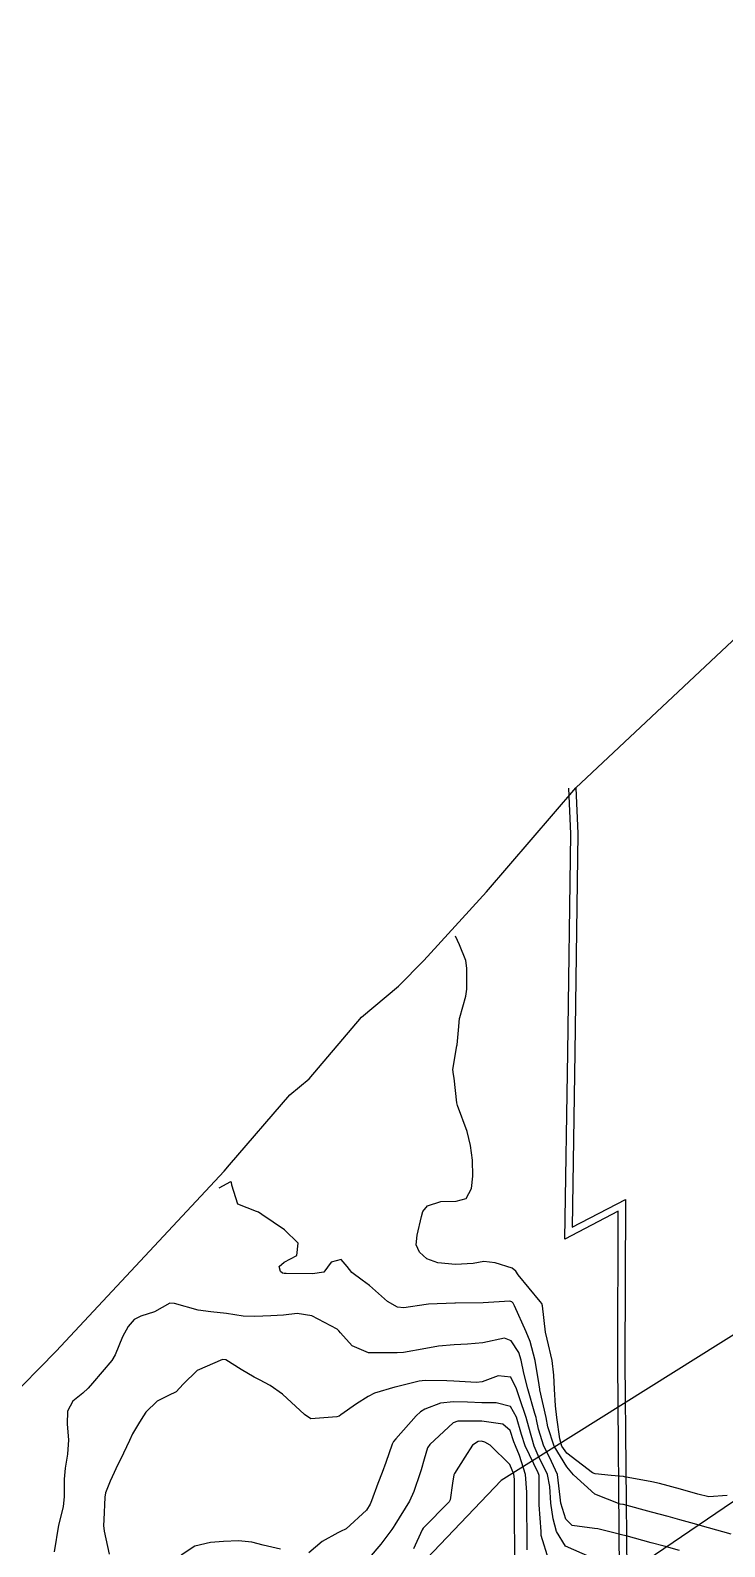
# Model space of a CAD drawing. Header units: metres. Extents: x 318500 to 325275, y 7408834 to 7428799.
# Drawn here: x 320542.4 to 320591.1, y 7414856.9 to 7414963.3 of the extents above; entities that cross this region are included whole.
import ezdxf

# ---------------------------------------------------------------- set-up
doc = ezdxf.new("R2010")
doc.units = ezdxf.units.M
doc.header["$MEASUREMENT"] = 0
for name, color, linetype in [('Area', 45, 'Continuous'), ('Curvas de Nivel 1m', 11, 'Continuous'), ('Curvas de Nivel 5m', 15, 'Continuous'), ('Hidrografia', 140, 'Continuous'), ('Pontes_Viadutos_Tubos', 190, 'Continuous'), ('Vias Primárias', 230, 'Continuous')]:
    doc.layers.add(name, color=color, linetype=linetype)

msp = doc.modelspace()

# ---------------------------------------------------------------- linework, layer by layer
at = {"layer": 'Area'}
msp.add_lwpolyline([(320523.38, 7414849.85), (320532.69, 7414859.17), (320539.78, 7414866.29), (320540.65, 7414866.98), (320544.16, 7414870.59), (320555.95, 7414883.23), (320556.33, 7414883.67), (320560.57, 7414888.57), (320561.92, 7414889.71), (320565.6, 7414894.03), (320568.19, 7414896.21), (320569.96, 7414898), (320574.36, 7414902.83), (320580.63, 7414910.13), (320597.66, 7414926.1), (320602.17, 7414930.21), (320607.5, 7414935.24), (320609.57, 7414937.05), (320620.99, 7414947.2), (320627.67, 7414954.03), (320629.53, 7414955.65), (320630.27, 7414956.27), (320640.24, 7414965.65)], dxfattribs=at)
at = {"layer": 'Curvas de Nivel 1m', "flags": 128}
for points, elevation in [([(320591.26, 7414860.45), (320589.96, 7414860.37), (320589.18, 7414860.56), (320587.97, 7414860.89), (320586.5, 7414861.3), (320585.97, 7414861.42), (320584.05, 7414861.77), (320583.98, 7414861.78), (320583.12, 7414861.86), (320581.98, 7414861.97), (320581.81, 7414862.05), (320580, 7414863.42), (320579.65, 7414863.91), (320579.5, 7414864.43), (320579.3, 7414865.92), (320579.2, 7414866.76), (320579.13, 7414867.92), (320579.09, 7414868.91), (320578.96, 7414869.92), (320578.61, 7414871.42), (320578.51, 7414871.93), (320578.3, 7414873.76), (320578.25, 7414873.93), (320578.14, 7414874.08), (320576.58, 7414875.95), (320576.42, 7414876.2), (320576.17, 7414876.42), (320574.98, 7414876.78), (320574.18, 7414876.87), (320573.44, 7414876.73), (320572.18, 7414876.67), (320570.94, 7414876.79), (320570.18, 7414877.07), (320569.66, 7414877.53), (320569.43, 7414878.05), (320569.51, 7414878.74), (320569.8, 7414880.05), (320569.89, 7414880.38), (320570.23, 7414880.79), (320571.17, 7414881.1), (320572.24, 7414881.11), (320572.94, 7414881.3), (320573.31, 7414882), (320573.4, 7414882.86), (320573.39, 7414884), (320573.25, 7414885.03), (320573, 7414886), (320572.33, 7414887.82), (320572.28, 7414888.01), (320572.09, 7414889.75), (320572.04, 7414890.01), (320572.01, 7414890.36), (320572.29, 7414892.01), (320572.3, 7414892.09), (320572.4, 7414893.11), (320572.47, 7414893.94), (320572.49, 7414894.01), (320572.92, 7414895.51), (320572.98, 7414896), (320572.99, 7414897.47), (320572.91, 7414898.01), (320572.48, 7414899.11), (320572.18, 7414899.71)], 724), ([(320591.53, 7414857.75), (320589.93, 7414858.19), (320588.69, 7414858.54), (320587.94, 7414858.74), (320587.1, 7414858.98), (320585.94, 7414859.29), (320583.98, 7414859.82), (320583.95, 7414859.83), (320583.93, 7414859.83), (320583.75, 7414859.85), (320581.96, 7414860.54), (320580.47, 7414861.9), (320579.99, 7414862.47), (320579.1, 7414863.92), (320578.67, 7414865.28), (320578.54, 7414865.92), (320578.11, 7414867.88), (320578.1, 7414867.93), (320578.06, 7414868.22), (320577.79, 7414869.93), (320577.43, 7414871.26), (320577.15, 7414871.94), (320576.32, 7414873.78), (320576.23, 7414873.96), (320576.14, 7414874.06), (320576.01, 7414874.09), (320574.14, 7414873.99), (320572.19, 7414873.96), (320572.14, 7414873.96), (320570.29, 7414873.88), (320570.14, 7414873.87), (320568.56, 7414873.63), (320568.13, 7414873.67), (320567.41, 7414874.08), (320566.16, 7414875.19), (320565.63, 7414875.57), (320564.91, 7414876.11), (320564.59, 7414876.54), (320564.17, 7414877.01), (320563.47, 7414876.83), (320562.95, 7414876.14), (320562.16, 7414876.01), (320560.3, 7414876.03), (320560.16, 7414876.04), (320560.05, 7414876.06), (320559.92, 7414876.17), (320559.82, 7414876.52), (320560.17, 7414876.83), (320561.05, 7414877.29), (320561.15, 7414878.16), (320560.2, 7414879.11), (320558.6, 7414880.19), (320558.37, 7414880.35), (320558.22, 7414880.39), (320556.91, 7414880.91), (320556.49, 7414882.23), (320556.48, 7414882.46), (320556.41, 7414882.48), (320555.59, 7414882.02)], 723), ([(320587.91, 7414856.6), (320586.84, 7414856.89), (320585.92, 7414857.14), (320584.16, 7414857.62), (320583.93, 7414857.68), (320583.21, 7414857.86), (320582.17, 7414858.11), (320581.93, 7414858.15), (320580.38, 7414858.35), (320579.94, 7414858.79), (320579.58, 7414859.91), (320579.54, 7414860.33), (320579.34, 7414861.92), (320578.78, 7414863.14), (320578.38, 7414863.93), (320578.02, 7414865.11), (320577.88, 7414865.78), (320577.84, 7414865.93), (320577.75, 7414866.22), (320577.27, 7414867.94), (320576.98, 7414869.04), (320576.79, 7414869.95), (320576.63, 7414870.49), (320576.1, 7414871.32), (320575.63, 7414871.49), (320574.1, 7414871.18), (320573.03, 7414871.07), (320572.1, 7414871.03), (320571, 7414870.93), (320570.1, 7414870.77), (320568.53, 7414870.5), (320568.09, 7414870.47), (320567.71, 7414870.46), (320566.09, 7414870.47), (320564.94, 7414870.95), (320564.11, 7414871.87), (320564.01, 7414872.02), (320563.89, 7414872.12), (320562.12, 7414873.07), (320561.07, 7414873.22), (320560.12, 7414873.12), (320559.24, 7414873.06), (320558.12, 7414873.01), (320557.29, 7414873.05), (320556.12, 7414873.23), (320555.02, 7414873.34), (320554.13, 7414873.47), (320552.47, 7414873.94), (320552.14, 7414873.95), (320551.07, 7414873.35), (320550.12, 7414873.04), (320549.64, 7414872.8), (320549.23, 7414872.32), (320548.82, 7414871.6), (320548.31, 7414870.33), (320548.08, 7414869.94), (320546.73, 7414868.35), (320546.42, 7414867.99), (320546.05, 7414867.65), (320545.34, 7414867.07), (320544.97, 7414866.38), (320544.94, 7414865.46), (320545.04, 7414864.37), (320544.97, 7414863.35), (320544.8, 7414862.38), (320544.74, 7414861.6), (320544.74, 7414860.38), (320544.66, 7414859.66), (320544.33, 7414858.38), (320544.02, 7414856.51)], 722), ([(320581.67, 7414856.12), (320579.91, 7414856.9), (320579.27, 7414857.92), (320579.04, 7414858.82), (320578.88, 7414859.92), (320578.8, 7414861.09), (320578.64, 7414861.92), (320578, 7414863.26), (320577.7, 7414863.93), (320577.34, 7414865.26), (320577.14, 7414865.94), (320576.68, 7414867.32), (320576.48, 7414867.95), (320576.07, 7414868.75), (320575.18, 7414868.86), (320574.07, 7414868.44), (320573.67, 7414868.39), (320572.07, 7414868.48), (320571.59, 7414868.5), (320570.07, 7414868.53), (320569.63, 7414868.48), (320568.06, 7414868.09), (320568.04, 7414868.09), (320567.93, 7414868.07), (320566.51, 7414867.63), (320566.05, 7414867.41), (320565.24, 7414866.9), (320564.15, 7414866.12), (320564.03, 7414866.03), (320563.87, 7414865.97), (320562.03, 7414865.84), (320561.59, 7414866.15), (320560.05, 7414867.57), (320559.18, 7414868.18), (320558.44, 7414868.57), (320558.07, 7414868.75), (320557.16, 7414869.3), (320556.08, 7414869.97), (320555.85, 7414870), (320554.07, 7414869.23), (320553.07, 7414868.26), (320552.58, 7414867.74), (320552.05, 7414867.48), (320551.26, 7414867.07), (320550.47, 7414866.3), (320550.29, 7414866.04), (320550.02, 7414865.61), (320549.53, 7414864.79), (320549.32, 7414864.32), (320548.89, 7414863.42), (320548.36, 7414862.33), (320548.24, 7414862.06), (320547.97, 7414861.46), (320547.64, 7414860.65), (320547.58, 7414860.34), (320547.52, 7414858.75), (320547.5, 7414858.34), (320547.53, 7414857.95), (320547.9, 7414856.33)], 721), ([(320577.21, 7414856.64), (320577.21, 7414857.94), (320577.2, 7414859.2), (320577.2, 7414859.94), (320577.2, 7414860.7), (320577.09, 7414861.94), (320576.68, 7414863.27), (320576.39, 7414863.95), (320576.29, 7414864.23), (320576.02, 7414865.01), (320575.52, 7414865.46), (320574.03, 7414865.67), (320572.36, 7414865.68), (320572.03, 7414865.55), (320570.38, 7414864.03), (320570.23, 7414863.81), (320569.99, 7414863.01), (320569.77, 7414862.26), (320569.7, 7414862.04), (320569.27, 7414860.74), (320568.95, 7414860.06), (320567.93, 7414858.4), (320567.81, 7414858.2), (320567.73, 7414858.07), (320566.95, 7414857.04), (320566.12, 7414856.09)], 719), ([(320576.36, 7414855.95), (320576.35, 7414857.53), (320576.34, 7414857.95), (320576.34, 7414858.36), (320576.33, 7414859.95), (320576.33, 7414861.6), (320576.28, 7414861.96), (320575.99, 7414862.63), (320574.62, 7414863.98), (320574.24, 7414864.21), (320574.01, 7414864.27), (320573.77, 7414864.24), (320573.39, 7414864), (320572.84, 7414863.15), (320572.11, 7414862.01), (320572.07, 7414861.91), (320571.97, 7414861.31), (320571.81, 7414860.15), (320571.74, 7414860.01), (320569.93, 7414858.16), (320569.85, 7414858.04), (320569.24, 7414856.72)], 718)]:
    msp.add_lwpolyline(points, dxfattribs=dict(at, elevation=elevation))
at = {"layer": 'Curvas de Nivel 5m', "elevation": 720, "flags": 128}
for points in [[(320578.74, 7414855.92), (320578.21, 7414857.64), (320578.19, 7414857.93), (320578.07, 7414859.81), (320578.06, 7414859.93), (320578.05, 7414861.86), (320578.04, 7414861.93), (320577.98, 7414862.05), (320577.08, 7414863.94), (320576.81, 7414864.74), (320576.46, 7414865.95), (320576.04, 7414866.71), (320575.05, 7414866.97), (320574.04, 7414866.95), (320573.04, 7414867), (320572.05, 7414867.04), (320571.13, 7414866.94), (320570.04, 7414866.51), (320569.74, 7414866.33), (320569.43, 7414866.05), (320568.01, 7414864.44), (320567.84, 7414864.24), (320567.75, 7414864.07), (320567.3, 7414862.77), (320567.04, 7414862.08), (320566.75, 7414861.3), (320566.3, 7414860.09), (320566.19, 7414859.84), (320565.94, 7414859.42), (320564.51, 7414858.11), (320564.13, 7414857.92), (320563.93, 7414857.84), (320562.84, 7414857.22), (320561.9, 7414856.44)], [(320559.91, 7414856.69), (320558.7, 7414856.98), (320557.91, 7414857.19), (320556.97, 7414857.28), (320555.91, 7414857.22), (320554.99, 7414857.16), (320553.91, 7414856.89), (320552.95, 7414856.26)]]:
    msp.add_lwpolyline(points, dxfattribs=at)
at = {"layer": 'Hidrografia'}
for points in [[(320620.07, 7414889.51), (320575.39, 7414861.52), (320569.23, 7414855.02)], [(320620.22, 7414879.43), (320577.1, 7414850.11)]]:
    msp.add_lwpolyline(points, dxfattribs=at)
at = {"layer": 'Pontes_Viadutos_Tubos'}
msp.add_lwpolyline([(320582.82, 7414687.37), (320583.03, 7414712.6), (320583.24, 7414730.3), (320583.45, 7414755.4), (320583.45, 7414777.26), (320583.59, 7414799.82), (320583.81, 7414820.41), (320583.61, 7414836.71), (320583.7, 7414855.09), (320583.57, 7414869.8), (320583.61, 7414880.41), (320579.87, 7414878.45), (320580.06, 7414891.56), (320580.28, 7414906.9), (320580.13, 7414910.11)], dxfattribs=at)
at = {"layer": 'Vias Primárias'}
msp.add_lwpolyline([(320580.63, 7414910.13), (320580.78, 7414906.91), (320580.56, 7414891.55), (320580.38, 7414879.29), (320584.11, 7414881.24), (320584.07, 7414869.8), (320584.2, 7414855.09), (320584.11, 7414836.71), (320584.31, 7414820.41), (320584.09, 7414799.82), (320583.95, 7414777.26), (320583.95, 7414755.4), (320583.74, 7414730.3), (320583.53, 7414712.6), (320583.32, 7414687.36)], dxfattribs=at)

doc.saveas('drawing.dxf')
